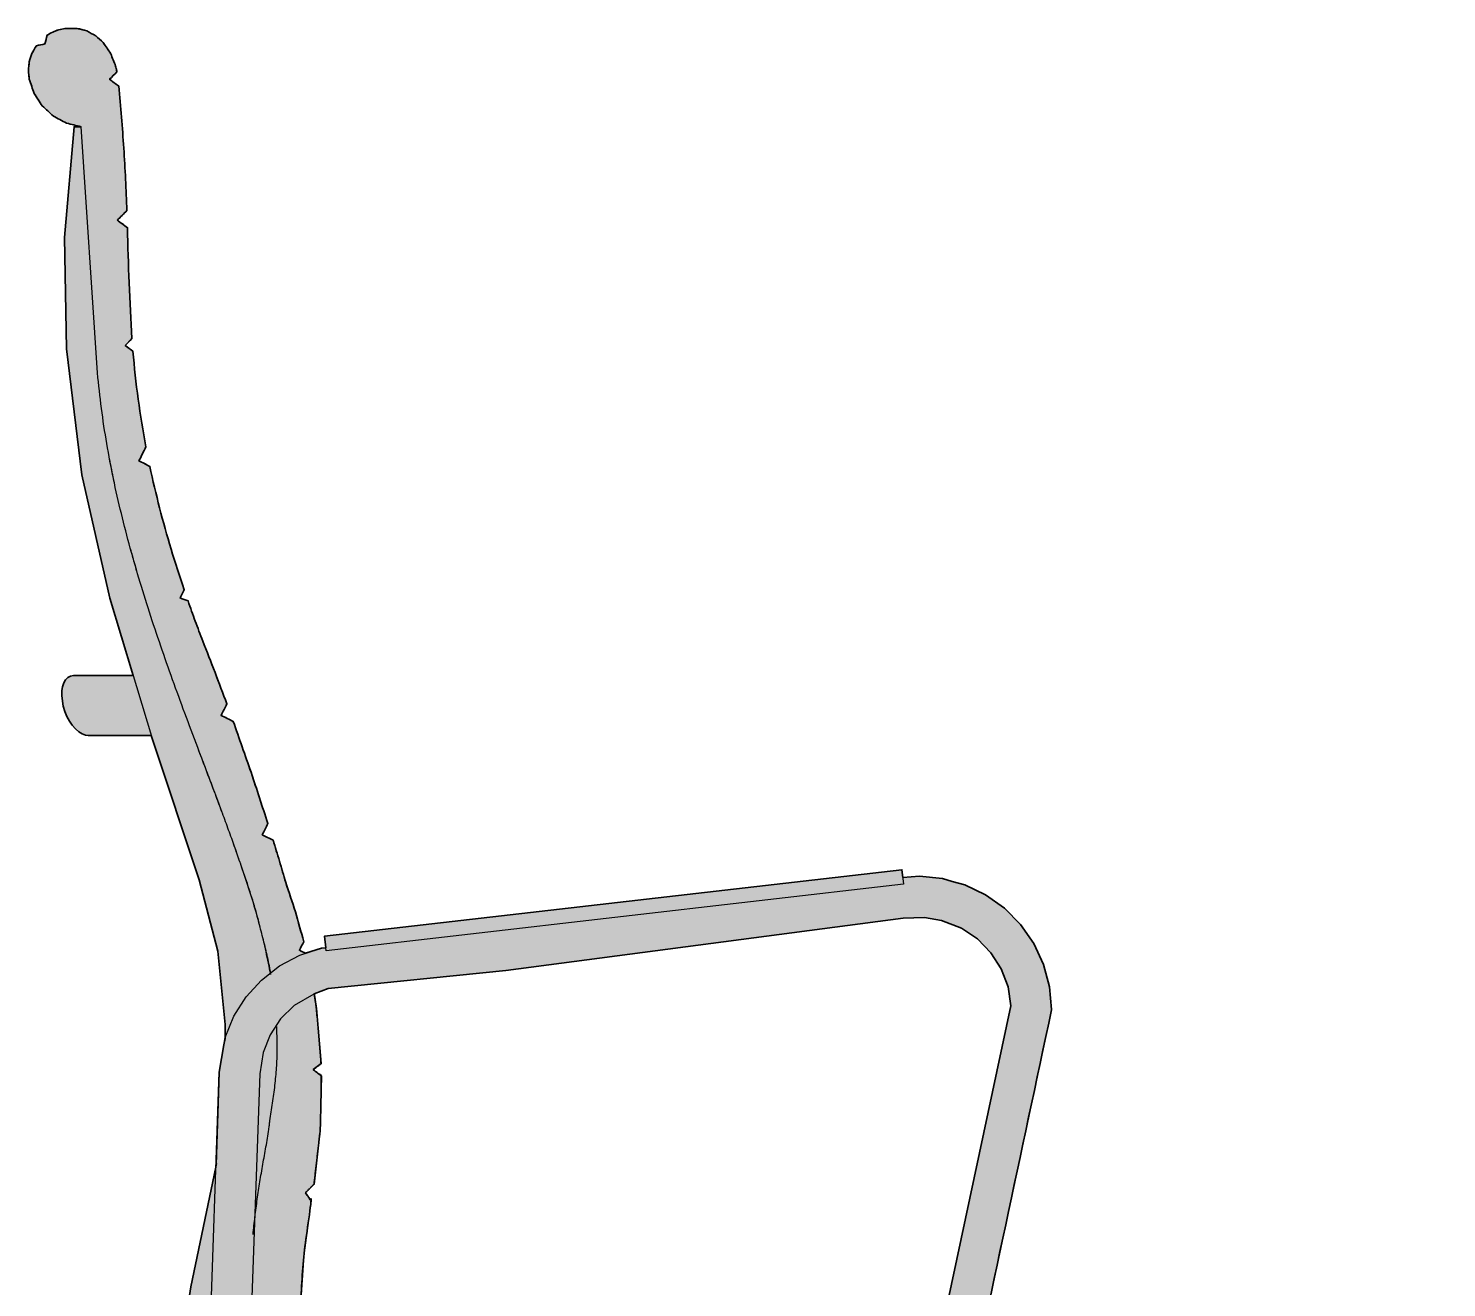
# Model space of a CAD drawing. Header units: millimetres. Extents: x 0 to 2114, y 0 to 2318.
# Drawn here: x 1371 to 1946, y 1808 to 2318 of the extents above; entities that cross this region are included whole.
import ezdxf

# ---------------------------------------------------------------- set-up
doc = ezdxf.new("R2010")
doc.units = ezdxf.units.MM
doc.layers.add('Blocks', color=7, linetype='Continuous')
doc.layers.add('Blocks$Fill', color=7, linetype='Continuous', true_color=0xffffff)
doc.layers.add('Blocks$Inner', color=7, linetype='Continuous', lineweight=25, true_color=0x007f00)
doc.layers.add('Blocks$Outline', color=7, linetype='Continuous', lineweight=35, true_color=0xff3f3f)

# ---------------------------------------------------------------- blocks, each defined once
blk = doc.blocks.new('Eames Aluminum Office Chair Side')
at = {"layer": 'Blocks$Fill'}
h = blk.add_hatch(color=256, dxfattribs=at)
h.paths.add_polyline_path([(575.4, 437.19), (609.6, 442), (612.62, 439.74), (614.87, 442.74), (619.84, 443.44), (642.38, 446.13), (664.97, 447.9), (667.39, 446.09), (669.43, 448.13), (692.61, 448.79), (715.8, 448.47), (718.19, 446.09), (720.62, 448.28), (737.43, 447.29), (754.23, 445.78), (757.41, 445.92), (760.56, 445.49), (762.64, 441.33), (768.56, 441.33), (771.48, 437.95), (773.47, 433.95), (774.42, 429.58), (774.25, 425.12), (772.99, 420.84), (770.7, 417), (767.54, 413.85), (763.7, 411.57), (759.41, 410.32), (754.95, 410.17), (750.58, 411.12), (738.18, 420.19), (725.97, 429.52), (643.92, 419.88), (562.91, 403.69), (544.9, 399.53), (544.9, 393.79), (538.15, 385.76), (499.02, 339.24), (499.02, 293.69), (401.73, 293.69), (401.73, 348.46), (407.73, 350.18), (393.58, 366.42), (382.86, 365.16), (355.98, 367.95), (330.36, 376.53), (307.23, 390.49), (287.71, 409.17), (272.73, 431.65), (264.11, 455.15), (261.6, 480.05), (265.36, 504.8), (275.53, 553.32), (275.57, 554.37), (276.88, 591.85), (278.78, 602.95), (279.22, 605.58), (279.24, 611.19), (276.34, 640.99), (268.74, 669.95), (249.81, 726.75), (249.31, 728.39), (223.81, 728.39), (222.62, 728.54), (221.27, 729.05), (219.91, 729.91), (218.58, 731.09), (217.32, 732.56), (216.15, 734.28), (215.14, 736.19), (214.29, 738.22), (213.65, 740.34), (213.03, 744.51), (213.09, 746.73), (213.34, 748.22), (213.84, 749.75), (214.56, 751), (215.47, 751.93), (216.54, 752.52), (217.85, 752.74), (238.97, 752.74), (242, 752.74), (232.58, 784.09), (221.13, 834.21), (214.95, 885.26), (214.19, 930.37), (218.06, 975.32), (220.88, 975.32), (214.99, 976.78), (209.63, 979.65), (205.16, 983.75), (201.83, 988.83), (199.87, 994.58), (199.5, 998.13), (199.88, 1001.67), (200.97, 1005.06), (202.74, 1008.16), (206.22, 1008.86), (207.11, 1012.41), (209.37, 1013.7), (211.81, 1014.64), (214.36, 1015.21), (219.22, 1015.21), (223.2, 1014.14), (226.82, 1012.17), (229.87, 1009.4), (232.92, 1004.93), (234.88, 999.89), (234.94, 999.68), (235, 999.44), (235.13, 998.89), (235.25, 998.26), (235.38, 997.53), (232.41, 994.57), (236.14, 991.77), (238.19, 966.62), (239.46, 941.3), (235.59, 937.42), (239.7, 934.33), (240.36, 911.98), (241.51, 889.37), (238.76, 886.62), (241.91, 884.26), (242.83, 874.54), (244.02, 864.84), (245.46, 855.15), (247.16, 845.48), (244.32, 839.79), (248.75, 837.57), (250.65, 829.12), (252.71, 820.71), (254.96, 812.36), (257.37, 804.05), (259.93, 795.79), (262.65, 787.56), (260.99, 784.23), (264.23, 782.98), (267.14, 774.85), (270.19, 766.73), (275.17, 754.02), (279.98, 741.24), (277.65, 736.6), (282.57, 734.14), (289.79, 713.51), (296.6, 692.73), (294.32, 688.18), (298.7, 685.99), (301.3, 677.45), (307.8, 656.92), (311.14, 644.82), (309.4, 641.35), (311.91, 640.1), (311.91, 640.1), (318.38, 642.2), (320.07, 642.37), (319.54, 647.02), (553.59, 674), (553.95, 670.91), (560.77, 671.36), (570.07, 670.4), (574.04, 669.28), (579.08, 667.86), (587.51, 663.82), (595.13, 658.39), (601.7, 651.74), (607.04, 644.07), (610.98, 635.59), (613.42, 626.57), (614.27, 617.26), (614.27, 617.25), (614.27, 617.25), (614.27, 617.24), (614.27, 617.24), (614.27, 617.23), (614.27, 617.23), (614.27, 617.22), (614.27, 617.22), (577.1, 442.82)], flags=0)
h.paths.add_polyline_path([(597.79, 618.79), (596.62, 626.47), (593.88, 633.77), (589.69, 640.36), (584.23, 645.96), (577.73, 650.32), (569.6, 653.43), (562.75, 654.67), (554.12, 654.35), (392.99, 633.17), (321.09, 625.79), (315.42, 623.66), (316.27, 617.78), (318.2, 595.36), (314.96, 592.93), (318.36, 590.39), (317.81, 568.37), (315.3, 546.44), (311.79, 542.93), (314.15, 539.77), (311.14, 517.69), (309.64, 495.54), (306.23, 492.12), (309.71, 488.26), (311.2, 476.26), (314.38, 464.62), (319.2, 453.51), (316.55, 446.88), (323.05, 446.88), (331.84, 435.48), (342.45, 425.72), (354.55, 417.91), (355.44, 414.34), (358.58, 415.91), (369.08, 412.33), (380.09, 410.89), (391.17, 411.62), (407.18, 413.98), (410.21, 411.96), (412.55, 414.74), (434.96, 417.81), (457.4, 420.67), (460.22, 418.31), (461.67, 421.21), (555.42, 434.38), (556.64, 435.83), (559.38, 440.97), (561.04, 446.3)], flags=0)
h.paths.add_polyline_path([(414.52, 352.13), (465.29, 366.69), (465.87, 366.85), (466.46, 367), (467.06, 367.13), (467.67, 367.26), (468.29, 367.37), (468.91, 367.47), (469.54, 367.55), (470.17, 367.62), (470.81, 367.67), (471.46, 367.71), (472.11, 367.74), (472.77, 367.75), (473.43, 367.74), (474.1, 367.72), (474.77, 367.68), (475.44, 367.62), (476.11, 367.55), (476.78, 367.46), (477.45, 367.35), (478.13, 367.23), (478.8, 367.09), (479.47, 366.93), (480.14, 366.75), (480.81, 366.55), (481.47, 366.34), (482.13, 366.11), (482.79, 365.87), (483.44, 365.6), (484.08, 365.32), (484.71, 365.02), (485.34, 364.71), (485.96, 364.38), (486.58, 364.03), (487.18, 363.67), (487.77, 363.29), (488.35, 362.9), (488.92, 362.5), (489.48, 362.08), (490.03, 361.65), (490.57, 361.2), (491.09, 360.74), (491.6, 360.27), (492.09, 359.79), (492.58, 359.3), (493.04, 358.8), (493.5, 358.29), (493.93, 357.77), (494.36, 357.24), (494.76, 356.71), (495.15, 356.16), (495.53, 355.62), (495.89, 355.06), (496.24, 354.5), (496.57, 353.94), (496.88, 353.37), (497.18, 352.8), (497.46, 352.23), (497.73, 351.65), (497.98, 351.07), (498.22, 350.5), (498.44, 349.92), (498.65, 349.34), (498.84, 348.76), (499.02, 348.18), (538.4, 395.01), (538.4, 398.03), (409.69, 368.32), (401.7, 367.38)], flags=0)
at = {"layer": 'Blocks$Inner'}
blk.add_line((574.04, 669.28), (570.07, 670.4), dxfattribs=at)
for points in [[(220.88, 975.32), (214.99, 976.78), (209.63, 979.65), (205.16, 983.75), (201.83, 988.83), (199.87, 994.58), (199.5, 998.13), (199.88, 1001.67), (200.97, 1005.06), (202.74, 1008.16), (206.22, 1008.86), (207.11, 1012.41), (209.37, 1013.7), (211.81, 1014.64), (214.36, 1015.21), (219.22, 1015.21), (223.2, 1014.14), (226.82, 1012.17), (229.87, 1009.4), (232.92, 1004.93), (234.88, 999.89)], [(235.38, 997.53), (232.41, 994.57), (236.14, 991.77)], [(227.56, 875.46), (220.88, 975.32), (218.06, 975.32), (214.19, 930.37), (214.95, 885.26), (221.13, 834.21), (232.58, 784.09), (249.81, 726.75), (268.74, 669.95), (276.34, 640.99), (279.24, 611.19), (279.22, 605.58)], [(239.46, 941.3), (235.59, 937.42), (239.7, 934.33)], [(241.51, 889.37), (238.76, 886.62), (241.91, 884.26)], [(247.16, 845.48), (244.32, 839.79), (248.75, 837.57)], [(262.65, 787.56), (260.99, 784.23), (264.23, 782.98)], [(270.19, 766.73), (275.17, 754.02), (279.98, 741.24), (277.65, 736.6), (282.57, 734.14), (289.79, 713.51), (296.6, 692.73), (294.32, 688.18), (298.7, 685.99), (301.3, 677.45), (303.84, 668.88), (307.8, 656.92), (311.14, 644.82), (309.4, 641.35), (312.03, 640.04)], [(214.56, 751), (213.84, 749.75), (213.34, 748.22), (213.09, 746.73), (213.03, 744.51), (213.65, 740.34), (214.29, 738.22), (215.14, 736.19), (216.15, 734.28), (217.32, 732.56), (218.58, 731.09), (219.91, 729.91), (221.27, 729.05), (222.62, 728.54), (223.81, 728.39), (224.33, 728.39), (226.05, 728.39), (229.52, 728.39), (237.71, 728.39), (244.12, 728.39), (248.36, 728.39)], [(213.34, 748.22), (213.84, 749.75), (214.56, 751), (215.47, 751.93), (216.54, 752.52), (217.85, 752.74), (218.37, 752.74), (220.1, 752.74), (223.52, 752.74), (230.92, 752.74), (238.97, 752.74), (242, 752.74), (240.14, 752.74), (237.15, 752.74), (234.21, 752.74), (231.35, 752.74), (228.64, 752.74), (226.13, 752.74), (223.87, 752.74), (221.91, 752.74), (220.29, 752.74), (219.06, 752.74), (218.24, 752.74), (217.87, 752.74), (217.85, 752.74)], [(249.31, 728.39), (245.5, 728.39), (242.58, 728.39), (239.73, 728.39), (236.97, 728.39), (234.35, 728.39), (231.92, 728.39), (229.72, 728.39), (227.81, 728.39), (226.22, 728.39), (225, 728.39), (224.2, 728.39), (223.83, 728.39), (223.81, 728.39)], [(553.95, 670.91), (560.77, 671.36), (570.07, 670.4), (579.08, 667.86), (587.51, 663.82), (595.13, 658.39), (601.7, 651.74), (607.04, 644.07), (610.98, 635.59), (613.42, 626.57), (614.27, 617.26)], [(597.79, 618.77), (596.62, 626.47), (593.88, 633.77), (589.69, 640.36), (584.23, 645.96), (577.73, 650.32), (569.6, 653.43), (562.75, 654.67), (554.12, 654.35), (392.99, 633.17), (321.09, 625.79), (315.23, 623.59), (307.29, 618.91), (301.76, 613.49), (297.49, 607.06), (294.65, 599.89), (293.31, 591.26), (289.34, 477.94)], [(275.57, 554.37), (276.88, 591.85), (279.29, 605.96), (282.82, 614.55), (287.77, 622.4), (294.01, 629.28), (301.34, 634.97), (309.55, 639.33), (318.38, 642.2), (320.07, 642.37)], [(315.38, 623.93), (316.27, 617.78), (318.2, 595.36), (314.96, 592.93), (318.36, 590.39), (317.81, 568.37), (315.3, 546.44), (311.79, 542.93), (314.15, 539.77), (311.14, 517.69), (309.64, 495.54)], [(614.27, 617.22), (577.1, 442.82), (575.4, 437.19), (571.08, 427.82), (565.83, 420.87), (559.39, 415.01), (551.97, 410.43), (386.84, 378.4), (382.53, 378.36), (355.89, 381.84), (330.86, 391.59), (308.9, 407.04), (291.28, 427.29), (279.04, 451.15), (272.87, 477.25)], [(544.03, 422.79), (552.11, 430.46), (556.64, 435.83), (559.38, 440.97), (561.04, 446.3), (597.8, 618.82)], [(272.87, 477.28), (276.88, 591.85), (278.78, 602.95)], [(261.6, 480.05), (265.36, 504.8), (275.86, 554.89)]]:
    blk.add_lwpolyline(points, dxfattribs=at)
blk.add_lwpolyline([(554.27, 668.14), (320.21, 641.16), (319.54, 647.02), (553.59, 674)], close=True, dxfattribs=at)
for points in [[(234.88, 999.89), (234.96, 999.62), (235.13, 998.95), (235.29, 998.05), (235.38, 997.53)], [(236.14, 991.77), (236.95, 983.42), (238.32, 966.65), (239.17, 949.76), (239.46, 941.3)], [(239.7, 934.33), (239.84, 926.92), (240.27, 912.02), (241.04, 896.94), (241.51, 889.37)], [(241.91, 884.26), (242.44, 877.78), (243.85, 864.83), (245.94, 851.92), (247.16, 845.48)], [(248.75, 837.57), (249.96, 831.92), (252.59, 820.68), (257.27, 804.03), (260.79, 793.03), (262.65, 787.56)], [(264.23, 782.98), (265.18, 780.27), (267.12, 774.85), (269.16, 769.43), (270.19, 766.73)], [(614.2, 617.43), (614.26, 617.36), (614.28, 617.29), (614.27, 617.22)]]:
    blk.add_open_spline(points, degree=3, dxfattribs=at)
for points, knots in [([(297.8, 631.87), (297.72, 632.32), (297.2, 635.12), (296.09, 640.3), (294.36, 647.31), (292.54, 654.24), (290.62, 660.96), (288.52, 667.55), (286.3, 674.11), (284.02, 680.76), (281.64, 687.52), (279.14, 694.31), (276.59, 701.15), (274.03, 708), (271.45, 714.91), (267.91, 724.2), (263.55, 735.8), (258.56, 749.36), (253.74, 762.95), (249.12, 776.7), (243.33, 795.12), (236.92, 818.43), (230.92, 846.75), (228.45, 865.85), (227.56, 875.46)], [0.5370228, 0.5370228, 0.5370228, 0.5370228, 0.5394737, 0.5526316, 0.5657895, 0.5789474, 0.5921053, 0.6052632, 0.6184211, 0.6315789, 0.6447368, 0.6578947, 0.6710526, 0.6842105, 0.6973684, 0.7105263, 0.7368421, 0.7631579, 0.7894737, 0.8157895, 0.8421053, 0.8947368, 0.9473684, 1, 1, 1, 1]), ([(234.54, 830.06), (234.07, 832.25), (233.37, 835.66), (232.71, 839.08), (232.49, 840.3)], [-0.08365789, -0.08365789, -0.08365789, -0.08365789, -0.07142857, -0.06464613, -0.06464613, -0.06464613, -0.06464613]), ([(243.53, 794.91), (243.18, 796.1), (242.31, 799.16), (241.45, 802.21), (240.94, 804.08)], [-0.14960618, -0.14960618, -0.14960618, -0.14960618, -0.14285714, -0.13230318, -0.13230318, -0.13230318, -0.13230318]), ([(278.37, 696.5), (277.28, 699.45), (274.97, 705.58), (271.4, 714.89), (268.89, 721.61), (267.57, 725.14), (267.41, 725.58)], [-0.33808946, -0.33808946, -0.33808946, -0.33808946, -0.32142857, -0.30357143, -0.28571429, -0.28322124, -0.28322124, -0.28322124, -0.28322124]), ([(293.07, 652.39), (292.86, 653.2), (292.25, 655.54), (290.71, 660.89), (288.31, 668.38), (285.71, 675.85), (283.75, 681.42), (282.85, 684), (282.48, 685.05)], [-0.42429118, -0.42429118, -0.42429118, -0.42429118, -0.41964286, -0.41071429, -0.39285714, -0.375, -0.36607143, -0.35994359, -0.35994359, -0.35994359, -0.35994359]), ([(297.74, 631.48), (297.17, 634.57), (296.2, 639.26), (295.1, 644.01), (294.7, 645.71), (294.67, 645.84)], [-0.46356548, -0.46356548, -0.46356548, -0.46356548, -0.44642857, -0.4375, -0.43677589, -0.43677589, -0.43677589, -0.43677589]), ([(290.58, 526.06), (290.82, 528.46), (291.24, 532.04), (291.84, 536.81), (292.29, 540.38), (292.78, 543.94), (293.53, 548.66), (294.57, 554.54), (295.63, 560.41), (296.42, 565.12), (296.86, 568.08), (297.19, 570.45), (297.54, 572.83), (298.16, 576.99), (299.04, 582.95), (299.9, 590.13), (300.37, 597.3), (300.4, 604.08), (300.26, 608.49), (300.17, 610.49)], [0.3421053, 0.3421053, 0.3421053, 0.3421053, 0.3552632, 0.3618421, 0.3684211, 0.375, 0.3815789, 0.3947368, 0.4078947, 0.4144737, 0.4210526, 0.4243421, 0.4276316, 0.4342105, 0.4473684, 0.4605263, 0.4736842, 0.4868421, 0.4977448, 0.4977448, 0.4977448, 0.4977448]), ([(291.03, 529.6), (291.1, 530.36), (291.25, 531.94), (291.47, 534.33), (291.7, 536.48), (291.86, 537.82), (291.93, 538.35)], [-0.65147176, -0.65147176, -0.65147176, -0.65147176, -0.64732143, -0.64285714, -0.63839286, -0.63546025, -0.63546025, -0.63546025, -0.63546025])]:
    blk.add_open_spline(points, degree=3, knots=knots, dxfattribs=at)
at = {"layer": 'Blocks$Outline'}
for points in [[(242, 752.74), (232.58, 784.09), (221.13, 834.21), (214.95, 885.26), (214.19, 930.37), (218.06, 975.32), (220.88, 975.32)], [(213.09, 746.73), (213.34, 748.22), (213.84, 749.75), (214.56, 751), (215.47, 751.93), (216.54, 752.52), (217.85, 752.74)], [(217.85, 752.74), (217.87, 752.74), (218.24, 752.74), (219.06, 752.74), (220.29, 752.74), (221.91, 752.74), (223.87, 752.74), (226.13, 752.74), (228.64, 752.74), (231.35, 752.74), (234.21, 752.74), (237.15, 752.74), (238.97, 752.74)], [(238.97, 752.74), (242, 752.74)], [(223.81, 728.39), (222.62, 728.54), (221.27, 729.05), (219.91, 729.91), (218.58, 731.09), (217.32, 732.56), (216.15, 734.28), (215.14, 736.19), (214.29, 738.22), (213.65, 740.34), (213.03, 744.51), (213.09, 746.73)], [(249.31, 728.39), (245.5, 728.39), (242.58, 728.39), (239.73, 728.39), (236.97, 728.39), (234.35, 728.39), (231.92, 728.39), (229.72, 728.39), (227.81, 728.39), (226.22, 728.39), (225, 728.39), (224.2, 728.39), (223.83, 728.39), (223.81, 728.39)], [(279.22, 605.58), (279.24, 611.19), (276.34, 640.99), (268.74, 669.95), (249.81, 726.75), (249.31, 728.39)], [(320.07, 642.37), (319.54, 647.02), (553.59, 674), (553.95, 670.91)], [(553.95, 670.91), (560.77, 671.36), (570.07, 670.4), (574.04, 669.28)], [(574.04, 669.28), (579.08, 667.86), (587.51, 663.82), (595.13, 658.39), (601.7, 651.74), (607.04, 644.07), (610.98, 635.59), (613.42, 626.57), (614.27, 617.26)], [(597.79, 618.79), (596.62, 626.47), (593.88, 633.77), (589.69, 640.36), (584.23, 645.96), (577.73, 650.32), (569.6, 653.43), (562.75, 654.67), (554.12, 654.35), (392.99, 633.17), (321.09, 625.79), (315.42, 623.66)], [(311.91, 640.1), (318.38, 642.2), (320.07, 642.37)], [(555.42, 434.38), (556.64, 435.83), (559.38, 440.97), (561.04, 446.3), (597.79, 618.79)], [(278.78, 602.95), (279.22, 605.58)], [(275.57, 554.37), (276.88, 591.85), (278.78, 602.95)], [(393.58, 366.42), (382.86, 365.16), (355.98, 367.95), (330.36, 376.53), (307.23, 390.49), (287.71, 409.17), (272.73, 431.65), (264.11, 455.15), (261.6, 480.05), (265.36, 504.8), (275.53, 553.32)], [(275.53, 553.32), (275.57, 554.37)]]:
    blk.add_lwpolyline(points, dxfattribs=at)
for points, knots in [([(220.88, 975.32), (218.92, 975.81), (216.95, 976.29), (214.99, 976.78), (213.2, 977.73), (211.42, 978.69), (209.63, 979.65), (208.14, 981.01), (206.65, 982.38), (205.16, 983.75), (204.05, 985.44), (202.94, 987.14), (201.83, 988.83), (201.18, 990.75), (200.52, 992.66), (199.87, 994.58), (199.75, 995.76), (199.63, 996.94), (199.5, 998.13), (199.63, 999.31), (199.75, 1000.49), (199.88, 1001.67), (200.24, 1002.8), (200.61, 1003.93), (200.97, 1005.06), (201.56, 1006.1), (202.15, 1007.13), (202.74, 1008.16), (203.9, 1008.39), (205.06, 1008.62), (206.22, 1008.86), (206.51, 1010.04), (206.81, 1011.22), (207.11, 1012.41), (207.86, 1012.84), (208.62, 1013.27), (209.37, 1013.7), (210.18, 1014.02), (210.99, 1014.33), (211.81, 1014.64), (212.66, 1014.83), (213.51, 1015.02), (214.36, 1015.21), (215.98, 1015.21), (217.6, 1015.21), (219.22, 1015.21), (220.55, 1014.85), (221.88, 1014.5), (223.2, 1014.14), (224.41, 1013.49), (225.62, 1012.83), (226.82, 1012.17), (227.84, 1011.25), (228.85, 1010.32), (229.87, 1009.4), (230.89, 1007.91), (231.9, 1006.42), (232.92, 1004.93), (233.57, 1003.25), (234.23, 1001.57), (234.88, 999.89), (234.96, 999.62), (235.13, 998.95), (235.29, 998.05), (235.38, 997.53), (234.39, 996.55), (233.4, 995.56), (232.41, 994.57), (233.65, 993.64), (234.9, 992.71), (236.14, 991.77), (236.95, 983.42), (238.32, 966.65), (239.17, 949.76), (239.46, 941.3), (238.17, 940), (236.88, 938.71), (235.59, 937.42), (236.96, 936.39), (238.33, 935.36), (239.7, 934.33), (239.84, 926.92), (240.27, 912.02), (241.04, 896.94), (241.51, 889.37), (240.59, 888.45), (239.68, 887.53), (238.76, 886.62), (239.81, 885.83), (240.86, 885.05), (241.91, 884.26), (242.44, 877.78), (243.85, 864.83), (245.94, 851.92), (247.16, 845.48), (246.21, 843.58), (245.27, 841.68), (244.32, 839.79), (245.79, 839.05), (247.27, 838.31), (248.75, 837.57), (249.96, 831.92), (252.59, 820.68), (257.27, 804.03), (260.79, 793.03), (262.65, 787.56), (262.1, 786.45), (261.54, 785.34), (260.99, 784.23), (262.07, 783.81), (263.15, 783.39), (264.23, 782.98), (265.18, 780.27), (267.12, 774.85), (269.16, 769.43), (270.19, 766.73), (271.85, 762.49), (273.51, 758.25), (275.17, 754.02), (276.77, 749.76), (278.37, 745.5), (279.98, 741.24), (279.2, 739.69), (278.43, 738.15), (277.65, 736.6), (279.29, 735.78), (280.93, 734.96), (282.57, 734.14), (284.98, 727.26), (287.38, 720.38), (289.79, 713.51), (292.06, 706.58), (294.33, 699.65), (296.6, 692.73), (295.84, 691.21), (295.08, 689.7), (294.32, 688.18), (295.78, 687.45), (297.24, 686.72), (298.7, 685.99), (299.57, 683.14), (300.44, 680.3), (301.3, 677.45), (302.15, 674.59), (302.99, 671.74), (303.84, 668.88), (305.16, 664.89), (306.48, 660.91), (307.8, 656.92), (308.91, 652.89), (310.03, 648.85), (311.14, 644.82), (310.56, 643.66), (309.98, 642.51), (309.4, 641.35), (310.24, 640.93), (311.08, 640.51), (311.91, 640.1), (311.91, 640.1)], [101.083529, 101.083529, 101.083529, 101.083529, 102.083529, 102.083529, 102.083529, 103.083529, 103.083529, 103.083529, 104.083529, 104.083529, 104.083529, 105.083529, 105.083529, 105.083529, 106.083529, 106.083529, 106.083529, 107.083529, 107.083529, 107.083529, 108.083529, 108.083529, 108.083529, 109.083529, 109.083529, 109.083529, 110.083529, 110.083529, 110.083529, 113.628277, 113.628277, 113.628277, 117.290098, 117.290098, 117.290098, 118.290098, 118.290098, 118.290098, 119.290098, 119.290098, 119.290098, 120.290098, 120.290098, 120.290098, 125.150795, 125.150795, 125.150795, 126.150795, 126.150795, 126.150795, 127.150795, 127.150795, 127.150795, 128.150795, 128.150795, 128.150795, 129.150795, 129.150795, 129.150795, 130.150795, 130.150795, 130.150795, 130.650795, 131.150795, 131.150795, 131.150795, 135.34554, 135.34554, 135.34554, 140.004421, 140.004421, 140.004421, 140.504421, 141.004421, 141.004421, 141.004421, 146.488224, 146.488224, 146.488224, 151.63402, 151.63402, 151.63402, 152.13402, 152.63402, 152.63402, 152.63402, 156.517942, 156.517942, 156.517942, 160.448663, 160.448663, 160.448663, 160.948663, 161.448663, 161.448663, 161.448663, 167.81016, 167.81016, 167.81016, 172.76669, 172.76669, 172.76669, 173.100023, 173.433356, 173.76669, 173.76669, 173.76669, 177.494724, 177.494724, 177.494724, 180.970919, 180.970919, 180.970919, 181.470919, 181.970919, 181.970919, 181.970919, 182.970919, 182.970919, 182.970919, 183.970919, 183.970919, 183.970919, 189.160779, 189.160779, 189.160779, 194.655492, 194.655492, 194.655492, 195.655492, 195.655492, 195.655492, 196.655492, 196.655492, 196.655492, 201.737023, 201.737023, 201.737023, 206.631894, 206.631894, 206.631894, 207.631894, 207.631894, 207.631894, 208.631894, 208.631894, 208.631894, 209.631894, 209.631894, 209.631894, 210.631894, 210.631894, 210.631894, 214.507834, 214.507834, 214.507834, 217.313832, 217.313917, 217.313917, 217.313917, 217.313917]), ([(614.27, 617.26), (614.27, 617.26), (614.27, 617.25), (614.27, 617.23), (614.27, 617.22), (601.88, 559.08), (589.49, 500.95), (577.1, 442.82), (576.54, 440.94), (575.97, 439.07), (575.4, 437.19)], [0.49918, 0.49918, 0.49918, 0.49918, 0.499645, 0.513483, 0.513483, 0.513483, 178.83147, 178.83147, 178.83147, 184.708549, 184.708549, 184.708549, 184.708549])]:
    blk.add_open_spline(points, degree=3, knots=knots, dxfattribs=at)
blk.add_rational_spline([(315.42, 623.66), (315.84, 620.72), (316.27, 617.78), (317.24, 606.57), (318.2, 595.36), (316.58, 594.15), (314.96, 592.93), (316.66, 591.66), (318.36, 590.39), (318.08, 579.38), (317.81, 568.37), (316.56, 557.4), (315.3, 546.44), (313.54, 544.68), (311.79, 542.93), (312.97, 541.35), (314.15, 539.77), (312.65, 528.73), (311.14, 517.69), (310.39, 506.61), (309.64, 495.54), (307.94, 493.83), (306.23, 492.12), (307.97, 490.19), (309.71, 488.26), (310.46, 482.26), (311.2, 476.26), (312.79, 470.44), (314.38, 464.62), (316.79, 459.06), (319.2, 453.51), (317.87, 450.19), (316.55, 446.88), (319.8, 446.88), (323.05, 446.88), (327.44, 441.18), (331.84, 435.48), (337.14, 430.6), (342.45, 425.72), (348.5, 421.81), (354.55, 417.91), (355, 416.12), (355.44, 414.34), (357.01, 415.12), (358.58, 415.91), (363.83, 414.12), (369.08, 412.33), (374.59, 411.61), (380.09, 410.89), (385.63, 411.25), (391.17, 411.62), (399.17, 412.83), (407.18, 413.98), (408.7, 412.97), (410.21, 411.96), (411.38, 413.35), (412.55, 414.74), (423.75, 416.28), (434.96, 417.81), (446.18, 419.24), (457.4, 420.67), (458.81, 419.49), (460.22, 418.31), (460.94, 419.76), (461.67, 421.21), (508.54, 427.8), (555.42, 434.38)], [1, 1, 1, 1, 1, 1, 1, 1, 1, 1, 1, 1, 1, 1, 1, 1, 1, 1, 1, 1, 1, 1, 1, 1, 1, 1, 1, 1, 1, 1, 1, 1, 1, 1, 1, 1, 1, 1, 1, 1, 1, 1, 1, 1, 1, 1, 1, 1, 1, 1, 1, 1.00108478523, 1.00218161698, 1.00218161698, 1.00218161698, 1.00218161698, 1.00218161698, 1.00218161698, 1.00218161698, 1.00218161698, 1.00218161698, 1.00218161698, 1.00218161698, 1.00218161698, 1.00218161698, 1.00218161698, 1.00218161698], degree=2, knots=[0.044041, 0.044041, 0.044041, 1, 1, 2, 2, 6.055307, 6.055307, 10.298906, 10.298906, 11.298906, 11.298906, 12.298906, 12.298906, 17.268533, 17.268533, 21.217016, 21.217016, 22.217016, 22.217016, 23.217016, 23.217016, 28.047091, 28.047091, 33.250134, 33.250134, 34.250134, 34.250134, 35.250134, 35.250134, 36.250134, 36.250134, 43.387581, 43.387581, 49.887904, 49.887904, 50.887904, 50.887904, 51.887904, 51.887904, 52.887904, 52.887904, 56.566012, 56.566012, 60.076549, 60.076549, 61.076549, 61.076549, 62.076549, 62.076549, 63.076549, 63.076549, 63.083477, 63.083477, 66.725848, 66.725848, 70.362818, 70.362818, 71.362818, 71.362818, 72.362818, 72.362818, 76.038903, 76.038903, 79.282413, 79.282413, 173.951791, 173.951791, 173.951791], dxfattribs=at)

msp = doc.modelspace()

# ---------------------------------------------------------------- block references
at = {"layer": 'Blocks'}
msp.add_blockref('Eames Aluminum Office Chair Side', (1171.71, 1303.19), dxfattribs=at)

doc.saveas('drawing.dxf')
